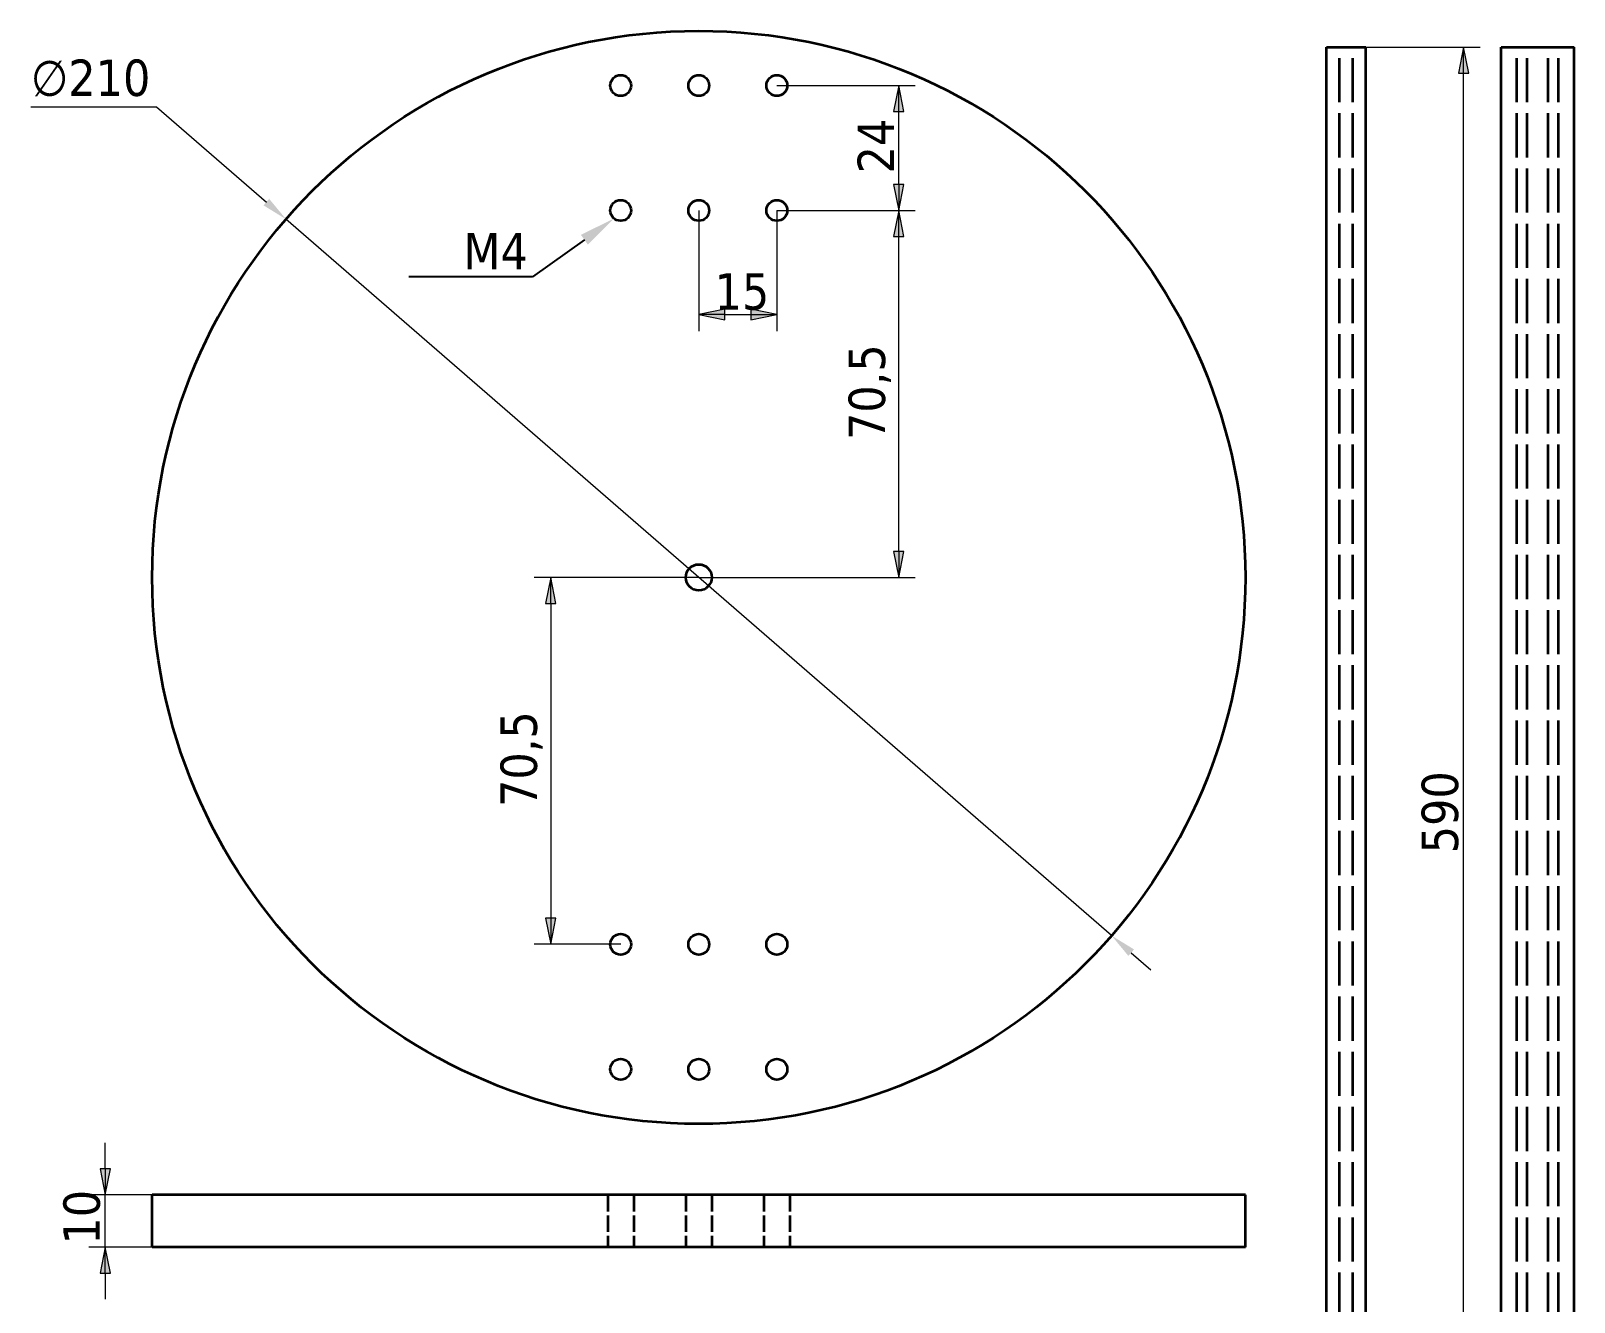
# Model space of a CAD drawing. Header units: millimetres. Extents: x 30 to 825, y 20 to 569.
# Drawn here: x 504.2 to 800.7, y 315.5 to 559.7 of the extents above; entities that cross this region are included whole.
import ezdxf
from ezdxf import colors
from ezdxf.entities.mleader import LeaderData, LeaderLine
from ezdxf.math import Vec2, Vec3

# ---------------------------------------------------------------- set-up
doc = ezdxf.new("R2010")
doc.units = ezdxf.units.MM
doc.header["$LTSCALE"] = 2
doc.linetypes.add('Dashed', pattern=[5.7, 4.56, -1.14])
for name, color, linetype, lineweight in [('Dimension (ISO)', 7, 'Continuous', 20), ('Hidden (ISO)', 7, 'Dashed', 35), ('Visible (ISO)', 7, 'Continuous', 35)]:
    doc.layers.add(name, color=color, linetype=linetype, lineweight=lineweight)
doc.styles.add('Label Text (ISO)', font='tahoma.ttf')
doc.styles.add('Note Text (ISO)', font='tahoma.ttf')
doc.dimstyles.new('Default (ISO)$0', dxfattribs={"dimtxt": 7, "dimasz": 5, "dimexe": 3.175, "dimexo": 0, "dimgap": 0.762, "dimtad": 1, "dimzin": 0, "dimtxsty": 'Note Text (ISO)', "dimblk": 'Filled-1', "dimcen": 0.09, "dimclrd": 256, "dimclre": 256, "dimclrt": 256, "dimazin": 0, "dimtfac": 1, "dimtofl": 0, "dimtmove": 0, "dimatfit": 3, "dimfxl": 1, "dimtolj": 1, "dimtzin": 0, "dimlwd": -1, "dimlwe": -1, "dimarcsym": 0})
doc.dimstyles.new('Default - Method 2b (ISO)', dxfattribs={"dimscale": 2, "dimtxt": 3.5, "dimasz": 2.5, "dimexe": 3.175, "dimexo": 0, "dimgap": 0.762, "dimtad": 1, "dimtih": 1, "dimtoh": 1, "dimrnd": 1e-08, "dimtxsty": 'Note Text (ISO)', "dimcen": 0.09, "dimdle": 10, "dimclrd": 256, "dimclre": 256, "dimclrt": 256, "dimazin": 2, "dimtfac": 1, "dimtmove": 0, "dimatfit": 3, "dimfxl": 1, "dimtolj": 1, "dimlwd": -1, "dimlwe": -1, "dimarcsym": 0})

# ---------------------------------------------------------------- blocks, each defined once
blk = doc.blocks.new('Filled-1')
at = {"color": 0}
for p, q in [((0, 0), (-1, 0.2)), ((-1, 0.2), (-1, -0.2)), ((-1, 0), (0, 0)), ((-1, -0.2), (0, 0))]:
    blk.add_line(p, q, dxfattribs=at)
blk.add_solid([(-1, -0.2), (0, 0), (-1, 0.2)], dxfattribs=at)
blk = doc.blocks.new('*D20')
at = {"layer": 'Defpoints', "color": 0, "transparency": 16777216}
for p in [(647.53, 525.23), (670.95, 525.23), (632.53, 454.73)]:
    blk.add_point(p, dxfattribs=at)
at = {"layer": 'Dimension (ISO)', "linetype": 'Continuous', "transparency": 16777216}
for p, q in [((647.53, 525.23), (674.12, 525.23)), ((670.95, 459.73), (670.95, 520.23)), ((632.53, 454.73), (674.12, 454.73))]:
    blk.add_line(p, q, dxfattribs=at)
at = {"layer": 'Dimension (ISO)', "transparency": 16777216, "xscale": 5, "yscale": 5, "zscale": 5}
for p, rotation in [((670.95, 525.23), 90), ((670.95, 454.73), 270)]:
    blk.add_blockref('Filled-1', p, dxfattribs=dict(at, rotation=rotation))
at = {"layer": 'Dimension (ISO)', "transparency": 16777216, "insert": (661.31, 481.12), "char_height": 7, "attachment_point": 1, "rotation": 90, "style": 'Note Text (ISO)'}
blk.add_mtext('\\A1;70,5', dxfattribs=at)
blk = doc.blocks.new('*D21')
at = {"layer": 'Defpoints', "color": 0, "transparency": 16777216}
for p in [(647.53, 549.23), (670.95, 549.23), (647.53, 525.23)]:
    blk.add_point(p, dxfattribs=at)
at = {"layer": 'Dimension (ISO)', "linetype": 'Continuous', "transparency": 16777216}
for p, q in [((647.53, 549.23), (674.12, 549.23)), ((670.95, 530.23), (670.95, 544.23)), ((647.53, 525.23), (674.12, 525.23))]:
    blk.add_line(p, q, dxfattribs=at)
at = {"layer": 'Dimension (ISO)', "transparency": 16777216, "xscale": 5, "yscale": 5, "zscale": 5}
for p, rotation in [((670.95, 549.23), 90), ((670.95, 525.23), 270)]:
    blk.add_blockref('Filled-1', p, dxfattribs=dict(at, rotation=rotation))
at = {"layer": 'Dimension (ISO)', "transparency": 16777216, "insert": (663.04, 532.35), "char_height": 7, "attachment_point": 1, "rotation": 90, "style": 'Note Text (ISO)'}
blk.add_mtext('\\A1;24', dxfattribs=at)
blk = doc.blocks.new('*D22')
at = {"layer": 'Defpoints', "color": 0, "transparency": 16777216}
for p in [(632.53, 525.23), (647.53, 525.23), (647.53, 505.23)]:
    blk.add_point(p, dxfattribs=at)
at = {"layer": 'Dimension (ISO)', "linetype": 'Continuous', "transparency": 16777216}
for p, q in [((632.53, 525.23), (632.53, 502.05)), ((647.53, 525.23), (647.53, 502.05)), ((637.53, 505.23), (642.53, 505.23))]:
    blk.add_line(p, q, dxfattribs=at)
at = {"layer": 'Dimension (ISO)', "transparency": 16777216, "xscale": 5, "yscale": 5, "zscale": 5, "rotation": 180}
blk.add_blockref('Filled-1', (632.53, 505.23), dxfattribs=at)
at = {"layer": 'Dimension (ISO)', "transparency": 16777216, "xscale": 5, "yscale": 5, "zscale": 5}
blk.add_blockref('Filled-1', (647.53, 505.23), dxfattribs=at)
at = {"layer": 'Dimension (ISO)', "transparency": 16777216, "insert": (635.56, 513.16), "char_height": 7, "attachment_point": 1, "style": 'Note Text (ISO)'}
blk.add_mtext('\\A1;15', dxfattribs=at)
blk = doc.blocks.new('*D23')
at = {"layer": 'Defpoints', "color": 0, "transparency": 16777216}
for p in [(553.23, 523.55), (711.83, 385.9)]:
    blk.add_point(p, dxfattribs=at)
at = {"layer": 'Dimension (ISO)', "transparency": 16777216}
for p, q in [((504.23, 545.16), (528.34, 545.16)), ((528.34, 545.16), (549.46, 526.83)), ((711.83, 385.9), (553.23, 523.55)), ((715.6, 382.62), (719.38, 379.35))]:
    blk.add_line(p, q, dxfattribs=at)
for points in [[(550, 527.46), (548.91, 526.2), (553.23, 523.55)], [(716.15, 383.25), (715.06, 382), (711.83, 385.9)]]:
    blk.add_solid(points, dxfattribs=at)
at = {"layer": 'Dimension (ISO)', "transparency": 16777216, "insert": (504.23, 554.22), "char_height": 7, "attachment_point": 1, "style": 'Note Text (ISO)'}
blk.add_mtext('\\A1;∅210', dxfattribs=at)
blk = doc.blocks.new('*D25')
at = {"layer": 'Defpoints', "color": 0, "transparency": 16777216}
for p in [(518.52, 336.08), (527.53, 336.08), (527.53, 326.08)]:
    blk.add_point(p, dxfattribs=at)
at = {"layer": 'Dimension (ISO)', "linetype": 'Continuous', "transparency": 16777216}
for p, q in [((518.52, 341.08), (518.52, 346.08)), ((527.53, 336.08), (515.35, 336.08)), ((518.52, 326.08), (518.52, 336.08)), ((527.53, 326.08), (515.35, 326.08)), ((518.52, 321.08), (518.52, 316.08))]:
    blk.add_line(p, q, dxfattribs=at)
at = {"layer": 'Dimension (ISO)', "transparency": 16777216, "xscale": 5, "yscale": 5, "zscale": 5}
for p, rotation in [((518.52, 336.08), 270), ((518.52, 326.08), 90)]:
    blk.add_blockref('Filled-1', p, dxfattribs=dict(at, rotation=rotation))
at = {"layer": 'Dimension (ISO)', "transparency": 16777216, "insert": (510.47, 326.55), "char_height": 7, "attachment_point": 1, "rotation": 90, "style": 'Note Text (ISO)'}
blk.add_mtext('\\A1;10', dxfattribs=at)
blk = doc.blocks.new('*D26')
at = {"layer": 'Defpoints', "color": 0, "transparency": 16777216}
for p in [(632.53, 454.73), (604.08, 384.23), (617.53, 384.23)]:
    blk.add_point(p, dxfattribs=at)
at = {"layer": 'Dimension (ISO)', "linetype": 'Continuous', "transparency": 16777216}
for p, q in [((632.53, 454.73), (600.91, 454.73)), ((604.08, 449.73), (604.08, 389.23)), ((617.53, 384.23), (600.91, 384.23))]:
    blk.add_line(p, q, dxfattribs=at)
at = {"layer": 'Dimension (ISO)', "transparency": 16777216, "xscale": 5, "yscale": 5, "zscale": 5}
for p, rotation in [((604.08, 454.73), 90), ((604.08, 384.23), 270)]:
    blk.add_blockref('Filled-1', p, dxfattribs=dict(at, rotation=rotation))
at = {"layer": 'Dimension (ISO)', "transparency": 16777216, "insert": (594.44, 410.62), "char_height": 7, "attachment_point": 1, "rotation": 90, "style": 'Note Text (ISO)'}
blk.add_mtext('\\A1;70,5', dxfattribs=at)
blk = doc.blocks.new('*D63')
at = {"layer": 'Defpoints', "color": 0, "transparency": 16777216}
for p in [(760.64, 556.62), (779.44, 556.62), (765.14, 261.62)]:
    blk.add_point(p, dxfattribs=at)
at = {"layer": 'Dimension (ISO)', "linetype": 'Continuous', "transparency": 16777216}
for p, q in [((760.64, 556.62), (782.61, 556.62)), ((779.44, 266.62), (779.44, 551.62)), ((765.14, 261.62), (782.61, 261.62))]:
    blk.add_line(p, q, dxfattribs=at)
at = {"layer": 'Dimension (ISO)', "transparency": 16777216, "xscale": 5, "yscale": 5, "zscale": 5}
for p, rotation in [((779.44, 556.62), 90), ((779.44, 261.62), 270)]:
    blk.add_blockref('Filled-1', p, dxfattribs=dict(at, rotation=rotation))
at = {"layer": 'Dimension (ISO)', "transparency": 16777216, "insert": (771.39, 401.72), "char_height": 7, "attachment_point": 1, "rotation": 90, "style": 'Note Text (ISO)'}
blk.add_mtext('\\A1;590', dxfattribs=at)

msp = doc.modelspace()

# ---------------------------------------------------------------- linework, layer by layer
at = {"layer": 'Hidden (ISO)', "ltscale": 0.930356}
for p, q in [((755.642, 206.622), (755.642, 556.622)), ((758.142, 206.622), (758.142, 556.622)), ((789.684, 206.622), (789.684, 556.622)), ((791.684, 206.622), (791.684, 556.622)), ((795.684, 206.622), (795.684, 556.622)), ((797.684, 206.622), (797.684, 556.622))]:
    msp.add_line(p, q, dxfattribs=at)
at = {"layer": 'Hidden (ISO)', "ltscale": 0.345252}
for p, q in [((615.029, 336.075), (615.029, 326.075)), ((620.029, 336.075), (620.029, 326.075)), ((630.029, 336.075), (630.029, 326.075)), ((635.029, 336.075), (635.029, 326.075)), ((645.029, 336.075), (645.029, 326.075)), ((650.029, 336.075), (650.029, 326.075))]:
    msp.add_line(p, q, dxfattribs=at)
at = {"layer": 'Visible (ISO)'}
for p, q in [((753.142, 556.622), (760.642, 556.622)), ((753.142, 261.622), (753.142, 556.622)), ((760.642, 261.622), (760.642, 556.622)), ((786.684, 556.622), (800.684, 556.622)), ((786.684, 206.622), (786.684, 556.622)), ((800.684, 261.622), (800.684, 556.622)), ((737.529, 336.075), (527.529, 336.075)), ((527.529, 326.075), (527.529, 336.075)), ((737.529, 326.075), (737.529, 336.075)), ((737.529, 326.075), (527.529, 326.075))]:
    msp.add_line(p, q, dxfattribs=at)
for centre, radius in [((632.529, 454.727), 105), ((617.529, 549.227), 2), ((632.529, 549.227), 2), ((647.529, 549.227), 2), ((617.529, 525.227), 2), ((632.529, 525.227), 2), ((647.529, 525.227), 2), ((632.529, 454.727), 2.5), ((617.529, 384.227), 2), ((632.529, 384.227), 2), ((647.529, 384.227), 2), ((617.529, 360.227), 2), ((632.529, 360.227), 2), ((647.529, 360.227), 2)]:
    msp.add_circle(centre, radius, dxfattribs=at)

# ---------------------------------------------------------------- dimensions: what is measured, and where the dimension line sits
at = {"layer": 'Dimension (ISO)'}
for base, p1, p2, angle, override, picture, middle in [((779.439, 556.622), (765.142, 261.622), (760.642, 556.622), 90, {"dimgap": 0.762, "dimdec": 0, "dimlfac": 2, "dimtol": 0, "dimlim": 0, "dimtp": 0, "dimtm": 0, "dimtdec": 2, "dimtofl": 0, "dimatfit": 1}, '*D63', (779.439, 409.122)), ((670.948, 549.227), (647.529, 525.227), (647.529, 549.227), 90, {"dimgap": 0.762, "dimdec": 0, "dimtol": 0, "dimlim": 0, "dimtp": 0, "dimtm": 0, "dimtdec": 2, "dimtofl": 0, "dimatfit": 1}, '*D21', (670.948, 537.227)), ((670.948, 525.227), (632.529, 454.727), (647.529, 525.227), 90, {"dimgap": 0.762, "dimdec": 1, "dimtol": 0, "dimlim": 0, "dimtp": 0, "dimtm": 0, "dimtdec": 2, "dimtofl": 0, "dimatfit": 1}, '*D20', (670.948, 489.977)), ((647.529, 505.227), (632.529, 525.227), (647.529, 525.227), 180, {"dimgap": 0.762, "dimdec": 0, "dimtol": 0, "dimlim": 0, "dimtp": 0, "dimtm": 0, "dimtdec": 2, "dimtofl": 0, "dimatfit": 1}, '*D22', (640.029, 505.227)), ((604.083, 384.227), (632.529, 454.727), (617.529, 384.227), 90, {"dimgap": 0.762, "dimdec": 1, "dimtol": 0, "dimlim": 0, "dimtp": 0, "dimtm": 0, "dimtdec": 2, "dimtofl": 0, "dimatfit": 1}, '*D26', (604.083, 419.477)), ((518.523, 336.075), (527.529, 326.075), (527.529, 336.075), 90, {"dimgap": 0.762, "dimdec": 0, "dimtol": 0, "dimlim": 0, "dimtp": 0, "dimtm": 0, "dimtdec": 2, "dimtofl": 1, "dimatfit": 1}, '*D25', (518.523, 331.075))]:
    dim = msp.add_linear_dim(base=base, p1=p1, p2=p2, angle=angle, dimstyle='Default (ISO)$0', override=override, dxfattribs=at)
    dim.commit()
    dim.dimension.update_dxf_attribs({"geometry": picture, "text_midpoint": middle, "dimtype": 160})
dim = msp.add_diameter_dim_2p(p1=(711.826, 385.902), p2=(553.231, 523.553), dimstyle='Default - Method 2b (ISO)', dxfattribs=at)
dim.commit()
dim.dimension.update_dxf_attribs({"geometry": '*D23', "text_midpoint": (515.52, 545.159), "dimtype": 163})

# ---------------------------------------------------------------- leaders
ml = msp.add_multileader_mtext('Standard', dxfattribs=at)
ml.set_content('^IM4', color=256, style='Label Text (ISO)')
ml.set_leader_properties()
ml.build(insert=Vec2(0, 0))
ml.multileader.update_dxf_attribs({"text_right_attachment_type": 6, "dogleg_length": 0.36, "arrow_head_size": 7})
ctx = ml.context
ctx.base_point, ctx.char_height, ctx.arrow_head_size, ctx.landing_gap_size, ctx.plane_origin = Vec3(587.785, 517.395), 7, 7, 0.18, Vec3(617.234, 522.681)
ctx.right_attachment, ctx.text_align_type = 6, 2
notes = []
notes.append((ctx, [(0, (1, 1, 0), (600.59, 512.495), (-1, 0), 0.72, [(0, [(616.253, 523.67)], 0, [])])]))
ctx.mtext.insert, ctx.mtext.alignment, ctx.mtext.flow_direction = Vec3(599.69, 520.895), 3, 5
for ctx, leaders in notes:
    for number, flags, end, landing, length, lines in leaders:
        leader = LeaderData()
        leader.index, (leader.has_last_leader_line, leader.has_dogleg_vector, leader.attachment_direction) = number, flags
        leader.last_leader_point, leader.dogleg_vector, leader.dogleg_length = Vec3(end), Vec3(landing), length
        for number, points, colour, breaks in lines:
            line = LeaderLine()
            line.index, line.vertices, line.color, line.breaks = number, Vec3.list(points), colors.encode_raw_color(colour), breaks
            leader.lines.append(line)
        ctx.leaders.append(leader)

doc.saveas('drawing.dxf')
